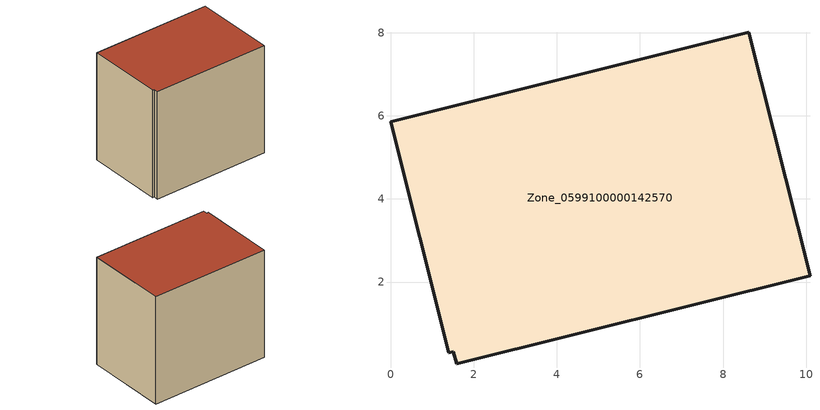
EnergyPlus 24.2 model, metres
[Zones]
Zone_0599100000142570
 floor ground (C_G): 1.51,0.33 1.4,0.3 0,5.86 8.62,8.02 10.09,2.15 1.59,0.03 z0
 wall outside (C_F): 10.09,2.15 8.62,8.02 0,5.86 1.4,0.3 1.51,0.33 1.59,0.03 10.09,2.15 z0:8.13
 roof outside (C_R): 1.51,0.33 1.59,0.03 10.09,2.15 8.62,8.02 0,5.86 1.4,0.3 z8.13
[BUILDING]
Pand.0599100000142570: North Axis=0; Terrain=City; Loads Convergence Tolerance Value=0.04; Temperature Convergence Tolerance Value=0.4; Solar Distribution=FullExterior; Maximum Number of Warmup Days=25; Minimum Number of Warmup Days=1
[Site:Location]
Rotterdam.The.Hague.AP_ZH_NLD Design_Conditions: Latitude=51.96; Longitude=4.45; Time Zone=1; Elevation=-4.5
[SITE:GROUNDTEMPERATURE:BUILDINGSURFACE]
18, 18, 18, 18, 18, 18, 18, 18, 18, 18, 18, 18
[MATERIAL] Thermal Absorptance=0.9; Solar Absorptance=0.7; Visible Absorptance=0.7
Name | Roughness | Thickness | Conductivity | Density | Specific Heat
G.TI.1965-1974 | MediumSmooth | 0.15 | 0.882353 | 540 | 1210
F.TI.1965-1974 | Rough | 0.3 | 0.697674 | 1920 | 840
R.TI.1965-1974 | MediumRough | 0.2 | 0.232558 | 1500 | 1000
[CONSTRUCTION]
C_G: G.TI.1965-1974
C_F: F.TI.1965-1974
C_R: R.TI.1965-1974
[ZONE]
Zone_0599100000142570: Type=1; Multiplier=1; Ceiling Height=Autocalculate; Volume=Autocalculate; Floor Area=autocalculate; Part of Total Floor Area=Yes
[ZONEINFILTRATION:DESIGNFLOWRATE]
Infil_Zone_0599100000142570: Zone or ZoneList or Space or SpaceList=Zone_0599100000142570; Schedule=AlwaysOn; Design Flow Rate Calculation Method=Flow/Area; Flow Rate per Floor Area=0.003; Constant Term Coefficient=1; Temperature Term Coefficient=0; Velocity Term Coefficient=0; Velocity Squared Term Coefficient=0
[HVACTEMPLATE:ZONE:IDEALLOADSAIRSYSTEM]
Zone_0599100000142570: Maximum Heating Supply Air Temperature=50; Minimum Cooling Supply Air Temperature=13; Maximum Heating Supply Air Humidity Ratio=0.0156; Minimum Cooling Supply Air Humidity Ratio=0.0077; Heating Limit=NoLimit; Cooling Limit=NoLimit; Dehumidification Control Type=ConstantSensibleHeatRatio; Cooling Sensible Heat Ratio=0.7; Dehumidification Setpoint=60; Humidification Control Type=None; Humidification Setpoint=30; Outdoor Air Method=None; Outdoor Air Flow Rate per Person=0.00944; Outdoor Air Flow Rate per Zone Floor Area=0; Outdoor Air Flow Rate per Zone=0; Demand Controlled Ventilation Type=None; Outdoor Air Economizer Type=NoEconomizer; Heat Recovery Type=None; Sensible Heat Recovery Effectiveness=0.7; Latent Heat Recovery Effectiveness=0.65
[ZONECONTROL:THERMOSTAT]
ThermostatControl_Zone_0599100000142570: Zone or ZoneList=Zone_0599100000142570; Control Type Schedule=DualSetpointControlType; Control 1=Thermostat_Zone_0599100000142570; Temperature Difference Between Cutout And Setpoint=0
[THERMOSTATSETPOINT:DUALSETPOINT]
Thermostat_Zone_0599100000142570: Heating Setpoint Temperature Schedule=HeatingSetpoint_Zone_0599100000142570; Cooling Setpoint Temperature Schedule=CoolingSetpoint_Zone_0599100000142570
[SCHEDULE:COMPACT]
HeatingSetpoint_Zone_0599100000142570: Through: 12/31, For: AllDays, Until: 24:00, 21
CoolingSetpoint_Zone_0599100000142570: Through: 12/31, For: AllDays, Until: 24:00, 24
DualSetpointControlType: Through: 12/31, For: AllDays, Until: 24:00, 4
AlwaysOn: Through: 12/31, For: AllDays, Until: 24:00, 1
